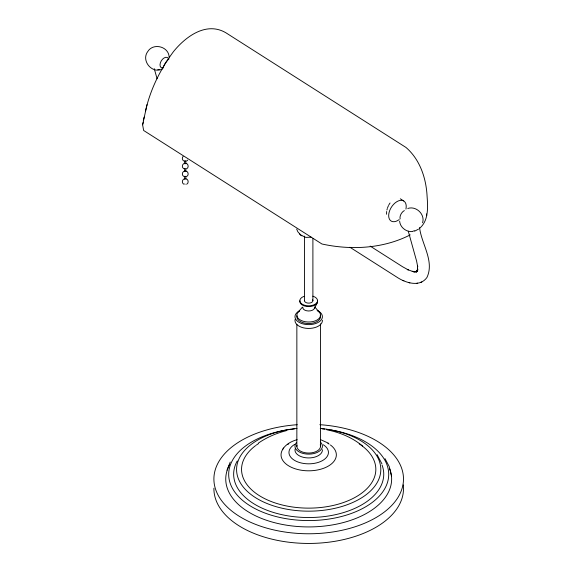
<?xml version="1.0" encoding="UTF-8"?>
<svg xmlns="http://www.w3.org/2000/svg" width="572" height="572" viewBox="0 0 572 572"><rect width="100%" height="100%" fill="white"/><g stroke="black" fill="none" stroke-linecap="round" stroke-linejoin="round"><path stroke-width="0.86" d="M386.658 211.476L386.543 214.257M419.262 228.578C428.743 220.928 427.885 207.393 427.098 196.389C426.197 178.3 420.034 159.552 405.963 147.44L227.677 33.92C207.765 20.406 186.322 35.807 173.545 51.53C160.289 69.369 150.136 89.797 145.417 111.583M410.188 234.899C383.312 248.691 351.137 250.379 321.936 243.994L143.651 130.48L142.614 124.789L147.025 104.605M422.586 222.794C425.289 214.328 416.123 205.591 407.764 208.473M143.3 120.835L144.158 117.117M142.614 124.789L143.265 122.315M184.677 171.536L184.706 168.418M184.706 183.898L185.085 184.327M227.041 470.163L230.23 462.076M417.059 270.842L416.437 272.122L417.653 268.761L417.431 270.106L417.531 265.58L417.717 266.817L416.609 261.118L408.265 231.167M314.335 308.608L317.153 303.038M282.618 449.435C285.764 444.272 291.441 441.234 297.125 439.675M183.112 156.413C181.846 157.708 182.196 160.017 183.719 160.946M187.709 160.089L186.672 161.032M298.212 311.99L302.288 307.307M418.025 269.798L415.765 271.914L416.988 271.178M186.672 168.776C189.11 167.582 188.417 163.535 185.721 163.256M185.764 176.448L184.827 176.491M186.672 176.512C189.11 175.325 188.417 171.278 185.721 170.999M186.672 184.255C189.11 183.061 188.417 179.015 185.721 178.736M418.475 229.15L414.729 231.124M258.322 443.164C266.759 437.315 276.305 433.211 286.236 430.702M349.921 247.254L396.546 276.941C405.076 282.704 419.533 287.723 426.905 277.534C434.741 261.254 421.364 243.693 419.576 227.635M162.326 69.012C152.095 74.26 140.819 60.575 147.812 51.473C153.346 42.557 168.611 46.489 169.126 56.907M185.664 161.032L184.827 161.011M417.546 271.028L413.742 272.043L416.459 271.736L412.212 271.285M416.33 283.512L417.674 283.154M420.427 282.418L421.814 282.046M184.956 163.234C182.246 163.392 181.367 167.36 183.719 168.69M184.956 170.978C182.246 171.128 181.367 175.103 183.719 176.426M184.956 178.714C182.246 178.872 181.367 182.84 183.719 184.17M311.175 237.187L305.777 237.387L300.851 235.071M412.591 231.567C406.385 232.282 400.064 227.42 399.621 221.121M326.862 429.801C339.811 432.389 352.474 437.544 362.641 446.11M185.085 168.847L184.677 168.504M412.691 271.464L407.243 269.512L408.308 269.898L402.552 266.724L370.156 246.096M402.867 280.423L403.932 280.809M408.665 282.497L409.874 282.925M320.963 439.818L328.65 443.279M400.314 198.799L403.66 200.922M296.689 229.107L297.84 231.774L300.643 234.899M299.606 234.077L301.83 235.843M314.729 306.907L319.662 312.598M377.105 454.661L381.91 463.813M384.999 458.644L389.246 466.566L391.441 475.954M154.276 68.719L157.085 78.786M426.412 213.914L426.712 215.537M320.534 323.816L320.534 445.946M312.898 238.61L312.898 300.615M304.497 236.136L304.497 300.8M296.854 324.338L296.854 446.467M185.857 160.796L185.857 163.828M185.857 168.54L185.857 171.571M185.857 176.276L185.857 179.308M184.677 160.768L184.677 163.792M184.677 176.248L184.677 179.272M414.536 230.788A5.927 4.147 -15.6 0 1 413.027 231.102M159.288 69.541A5.927 4.147 -15.6 0 1 157.793 69.569M162.205 67.961A5.927 3.582 -57.5 0 1 161.297 60.825A5.927 3.582 -57.5 0 1 168.197 58.215M162.984 68.261A11.848 7.164 -57.5 0 1 169.026 58.859M400.114 218.876A5.927 3.582 -57.5 0 1 404.354 210.567M399.17 219.605A11.848 7.164 -57.5 0 1 388.681 216.03A11.848 7.164 -57.5 0 1 398.405 200.901A11.848 7.164 -57.5 0 1 405.934 209.08M386.922 210.017A11.991 7.171 -65.9 0 1 387.316 208.544M387.559 207.815A11.991 7.171 -65.9 0 1 388.474 205.655M388.824 204.969A11.991 7.171 -65.9 0 1 390.047 203.01M359.209 443.829A67.146 38.767 0 0 1 356.063 496.839A67.146 38.767 0 0 1 264.235 498.412A67.146 38.767 0 0 1 255.641 445.602M256.299 445.123A67.146 38.767 0 0 1 258.358 443.715M320.277 315.258A11.848 6.843 0 0 1 309.152 323.537A11.848 6.843 0 0 1 296.954 315.773M330.659 429.944A80.016 46.196 0 0 1 373.144 501.744A80.016 46.196 0 0 1 241.77 499.685A80.016 46.196 0 0 1 290.941 429.322M291.784 429.214A80.016 46.196 0 0 1 294.344 428.921M322.136 428.828A80.016 46.196 0 0 1 324.71 429.107M326.419 429.322A80.016 46.196 0 0 1 328.971 429.679M320.256 428.435A72.115 41.634 0 0 1 369.154 492.227A72.115 41.634 0 0 1 248.32 492.299A72.115 41.634 0 0 1 296.982 428.449M319.841 424.689A94.788 54.726 0 0 1 388.917 508.193A94.788 54.726 0 0 1 228.636 508.344A94.788 54.726 0 0 1 297.247 424.71M403.253 484.884A94.788 54.726 0 0 1 311.583 543.414A94.788 54.726 0 0 1 213.907 488.216M323.323 444.773A19.748 11.404 0 0 1 322.172 460.767A19.748 11.404 0 0 1 294.458 460.331A19.748 11.404 0 0 1 294.809 444.33M389.761 468.918A82.94 47.884 0 0 1 304.64 526.869A82.94 47.884 0 0 1 229.722 464.4M382.046 465.043A75.039 43.322 0 0 1 305.026 517.474A75.039 43.322 0 0 1 237.244 460.961M330.423 444.98A27.649 15.959 0 0 1 328.929 465.73A27.649 15.959 0 0 1 293.179 468.068A27.649 15.959 0 0 1 283.698 448.033M287.451 444.637A27.649 15.959 0 0 1 288.738 443.808M327.835 443.336A27.649 15.959 0 0 1 329.179 444.129M322.408 449.714A13.721 7.922 0 0 1 308.022 457.929A13.721 7.922 0 0 1 295.102 448.941M320.306 441.984A13.721 7.922 0 0 1 309.223 454.125A13.721 7.922 0 0 1 296.553 442.513M320.277 444.759A11.848 6.843 0 0 1 309.152 453.045A11.848 6.843 0 0 1 296.954 445.281M317.102 310.446A13.721 7.922 0 0 1 319.033 321.914A13.721 7.922 0 0 1 299.084 322.358A13.721 7.922 0 0 1 299.478 310.839M322.408 320.213A13.721 7.922 0 0 1 308.022 328.428A13.721 7.922 0 0 1 295.102 319.441M317.474 310.589A11.848 6.843 0 0 1 317.153 319.97A11.848 6.843 0 0 1 300.901 320.334A11.848 6.843 0 0 1 299.335 310.989M314.614 307.429A5.927 3.418 0 0 1 308.408 310.982A5.927 3.418 0 0 1 302.824 307.1M317.381 300.386A8.887 5.134 0 0 1 309.037 306.599A8.887 5.134 0 0 1 299.892 300.772M312.841 296.167A8.887 5.134 0 0 1 315.715 303.854A8.887 5.134 0 0 1 302.109 304.154A8.887 5.134 0 0 1 303.961 296.368M312.584 299.792A4.204 2.424 0 0 1 309.223 303.117A4.204 2.424 0 0 1 304.533 300.379"/></g></svg>
